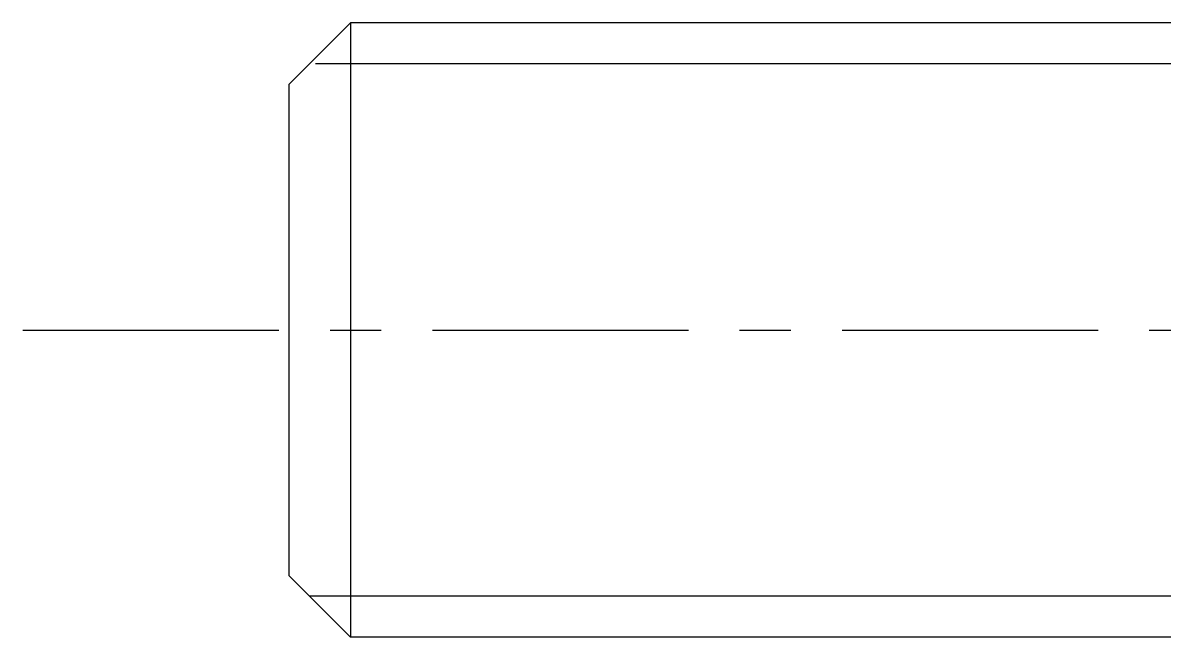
# Model space of a CAD drawing. Extents: x 56 to 259, y 61 to 128.
# Drawn here: x 87.12 to 92.7, y 109.87 to 112.87 of the extents above; entities that cross this region are included whole.
import ezdxf

# ---------------------------------------------------------------- set-up
doc = ezdxf.new("R2010")
doc.units = 0
doc.linetypes.add('CENTER', pattern=[2, 1.25, -0.25, 0.25, -0.25])
doc.layers.get('0').update_dxf_attribs({"linetype": 'CONTINUOUS'})
doc.layers.add('CENTER', color=1, linetype='CENTER')

msp = doc.modelspace()

# ---------------------------------------------------------------- linework, layer by layer
at = {"color": 7, "linetype": 'CONTINUOUS'}
for p, q in [((88.4232, 112.5727), (88.7232, 112.8727)), ((95.6232, 112.8727), (88.7232, 112.8727)), ((88.7232, 112.8727), (88.7232, 109.8727)), ((88.4232, 110.1727), (88.4232, 112.5727)), ((88.4232, 110.1727), (88.7232, 109.8727)), ((95.6232, 109.8727), (88.7232, 109.8727))]:
    msp.add_line(p, q, dxfattribs=at)
at = {"color": 3, "linetype": 'CONTINUOUS'}
for p, q in [((95.6232, 112.6727), (88.5518, 112.6727)), ((95.6232, 110.0727), (88.5232, 110.0727))]:
    msp.add_line(p, q, dxfattribs=at)
at = {"layer": 'CENTER', "color": 1, "linetype": 'CENTER'}
msp.add_line((87.1232, 111.3727), (197.0232, 111.3727), dxfattribs=at)

doc.saveas('drawing.dxf')
